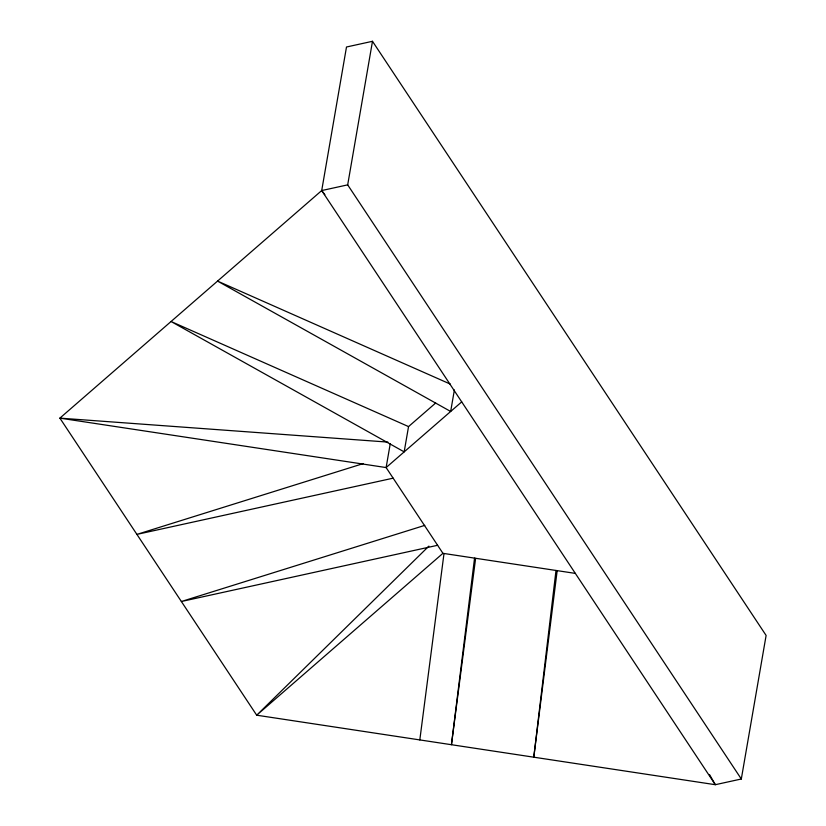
<?xml version="1.0" encoding="UTF-8"?>
<svg xmlns="http://www.w3.org/2000/svg" width="826" height="826" viewBox="0 0 826 826"><rect width="100%" height="100%" fill="white"/><g stroke="black" fill="none" stroke-linecap="round" stroke-linejoin="round"><path stroke-width="1.24" d="M556.001 570.456L533.792 757.194L557.168 570.714M474.558 558.118L451.44 744.711L475.621 558.355M419.815 739.92L443.996 553.565M709.575 774.654L715.326 784.7L321.706 190.558L346.497 46.999L372.485 41.3L766.115 635.442L741.314 779.001L715.326 784.7L256.7 715.202L59.885 418.132L321.706 190.558L347.684 184.859L372.485 41.3M390.275 443.541L386.124 467.568L442.932 553.327L575.33 573.389M408.54 426.588L404.172 451.874L171.054 321.51L408.54 426.588L435.663 403.016M454.383 389.975L450.666 411.472L217.548 281.098L450.335 384.1M428.89 546.12L256.7 715.202L442.932 553.327M461.703 401.88L386.124 467.568L59.885 418.132L387.921 442.096M363.089 463.644L136.909 534.391L393.145 478.171M424.77 525.377L181.379 601.504L437.615 545.284M321.706 190.558L324.855 194.626M347.684 184.859L741.314 779.001"/></g></svg>
